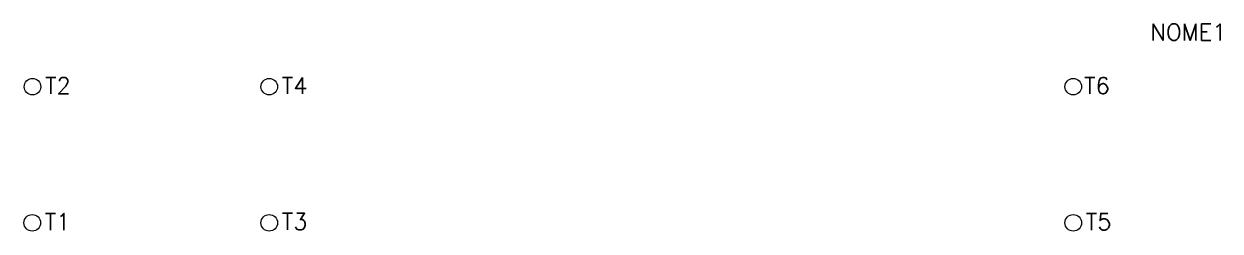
# Model space of a CAD drawing. Extents: x 398 to 542, y 268 to 293.
import ezdxf
from ezdxf.enums import TextEntityAlignment as Align

# ---------------------------------------------------------------- set-up
doc = ezdxf.new("R2010")
doc.units = 0
doc.header["$MEASUREMENT"] = 0
doc.layers.get('0').update_dxf_attribs({"linetype": 'CONTINUOUS'})
doc.styles.add('ROMANS', font='romans')

msp = doc.modelspace()

# ---------------------------------------------------------------- linework, layer by layer
for centre in [(399.04, 285.66), (427.58, 285.66), (524.5, 285.66), (399.01, 269.22), (427.58, 269.22), (524.5, 269.22)]:
    msp.add_circle(centre, 1)

# ---------------------------------------------------------------- texts
at = {"lineweight": -3, "style": 'ROMANS'}
msp.add_attdef('NOME1', text='', height=2, dxfattribs=at).set_placement((542.97, 292.25), align=Align.MIDDLE_RIGHT)
for tag, p in [('T2', (400.56, 285.79)), ('T4', (429.1, 285.79)), ('T6', (525.82, 285.79)), ('T1', (400.52, 269.35)), ('T3', (429.1, 269.37)), ('T5', (526.02, 269.35))]:
    msp.add_attdef(tag, text='', height=2, dxfattribs=at).set_placement(p, align=Align.MIDDLE_LEFT)

doc.saveas('drawing.dxf')
